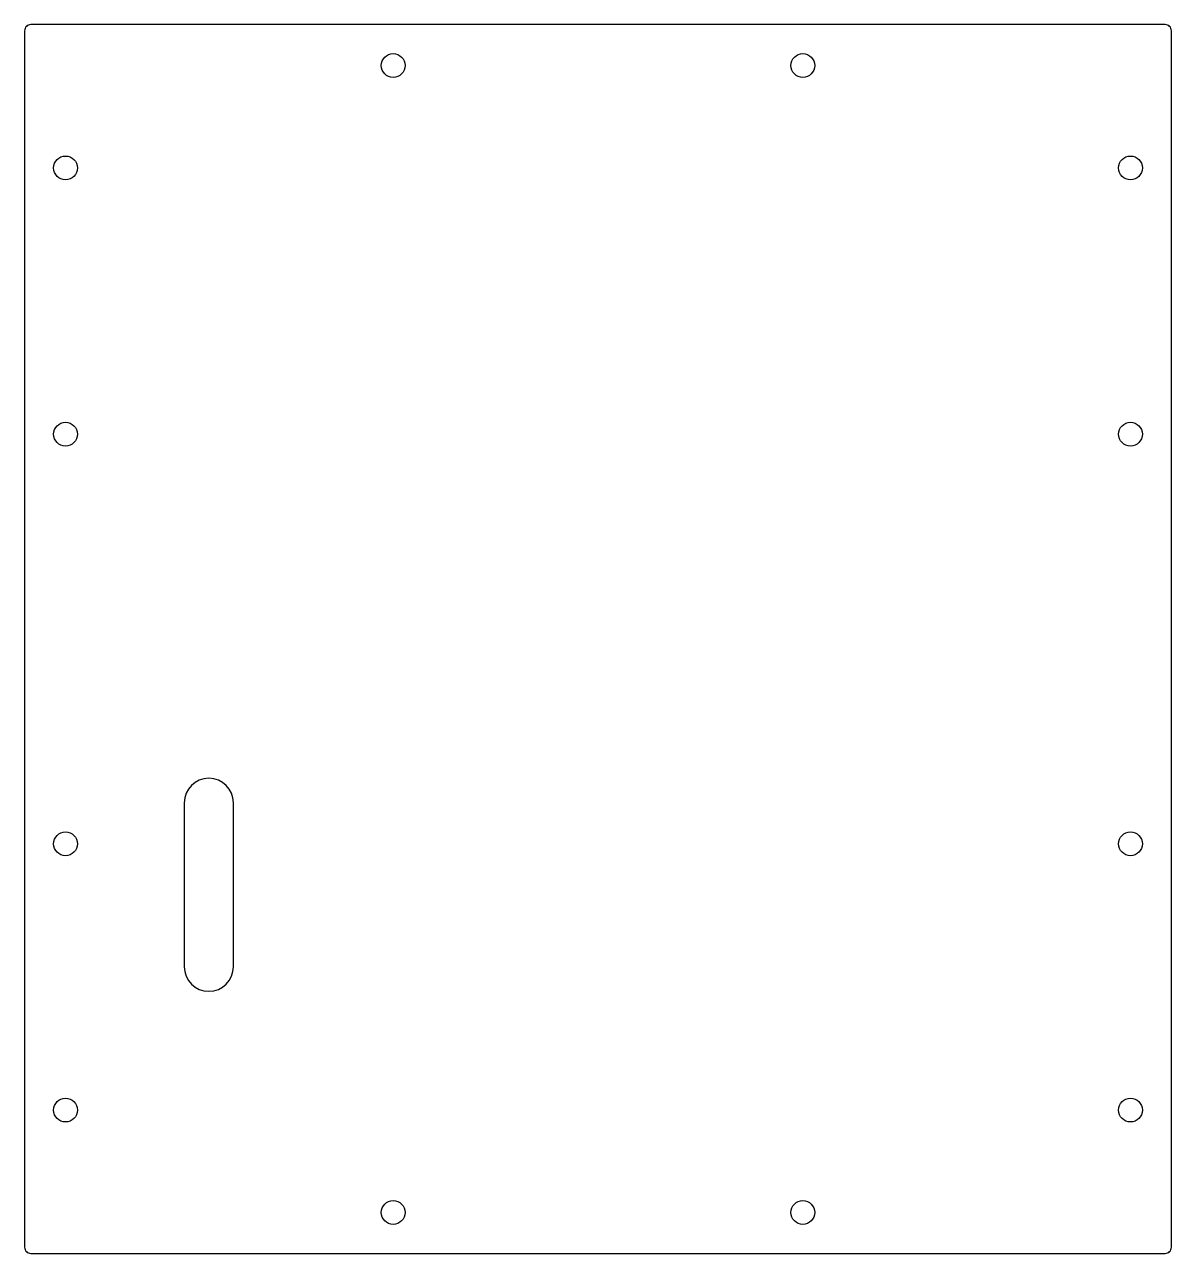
# Model space of a CAD drawing. Header units: millimetres. Extents: x 0 to 280, y 300 to 600.
import ezdxf

# ---------------------------------------------------------------- set-up
doc = ezdxf.new("R2010")
doc.units = ezdxf.units.MM
doc.layers.get('0').update_dxf_attribs({"linetype": 'CONTINUOUS'})

msp = doc.modelspace()

# ---------------------------------------------------------------- linework, layer by layer
for points in [[(280, 598.5, 0.414214), (278.5, 600), (1.5, 600, 0.414214), (0, 598.5), (0, 301.5, 0.414214), (1.5, 300), (278.5, 300, 0.414214), (280, 301.5)], [(51, 410, 1), (39, 410), (39, 370, 1), (51, 370)]]:
    msp.add_lwpolyline(points, format="xyb", close=True)
for centre in [(90, 590), (190, 590), (10, 565), (270, 565), (10, 500), (270, 500), (10, 400), (270, 400), (10, 335), (270, 335), (90, 310), (190, 310)]:
    msp.add_circle(centre, 2.9)

doc.saveas('drawing.dxf')
